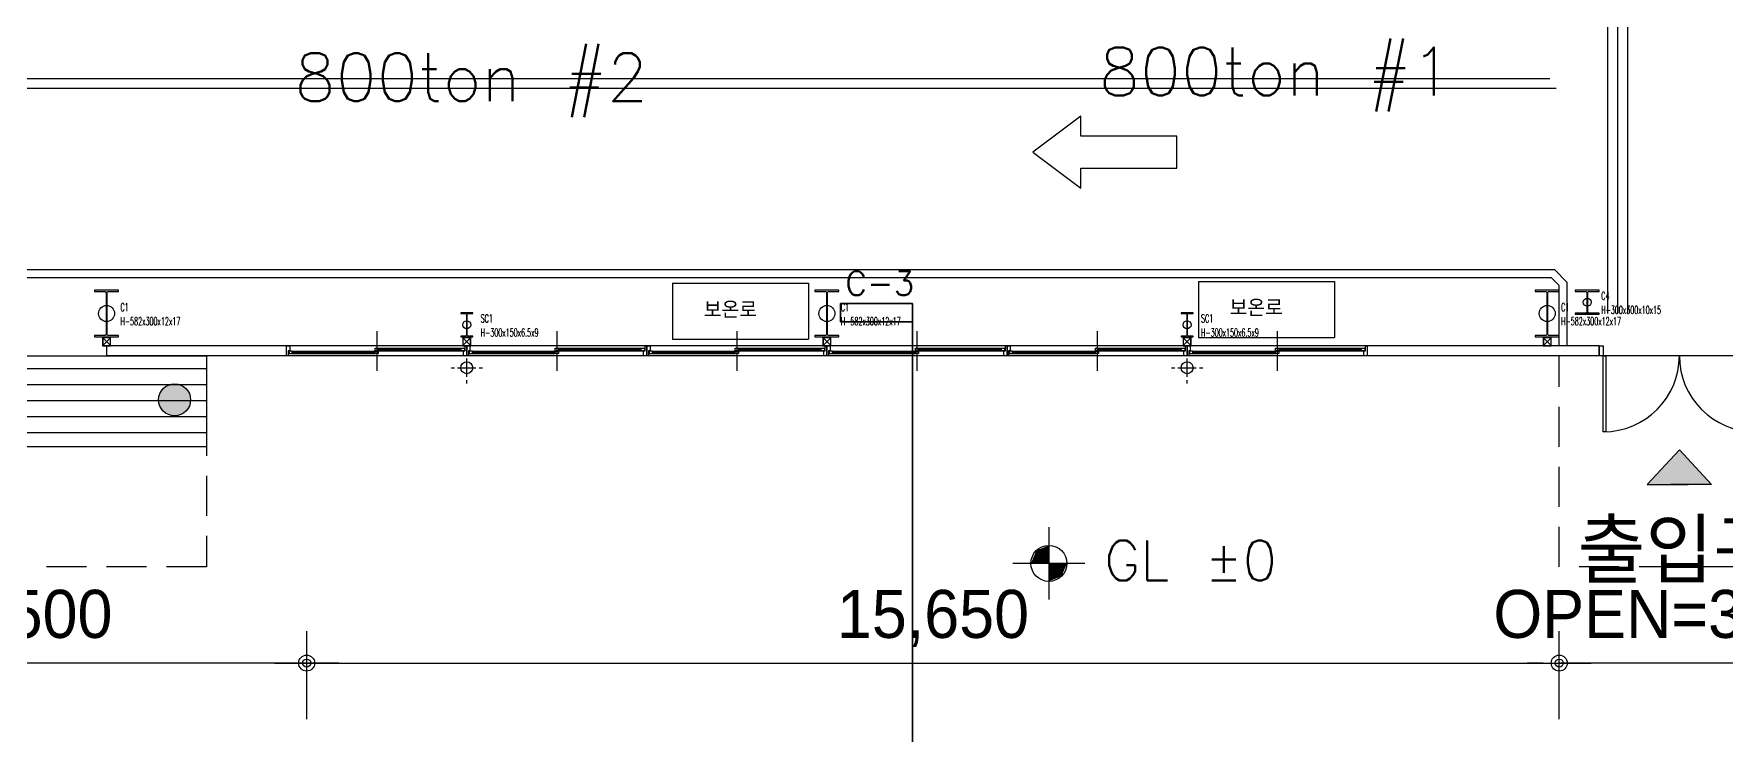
# Model space of a CAD drawing. Header units: millimetres. Extents: x 10462777 to 22643323, y 453826 to 1389191.
# Drawn here: x 11294223 to 11315366, y 567033 to 575790 of the extents above; entities that cross this region are included whole.
import ezdxf
from ezdxf.enums import TextEntityAlignment as Align

# ---------------------------------------------------------------- set-up
doc = ezdxf.new("R2010")
doc.units = ezdxf.units.MM
doc.header["$LTSCALE"] = 200
doc.header["$MEASUREMENT"] = 0
doc.linetypes.add('HIDDEN', pattern=[3.75, 2.5, -1.25])
doc.layers.get('0').update_dxf_attribs({"linetype": 'CONTINUOUS'})
for name, color, linetype in [('COL', 2, 'CONTINUOUS'), ('DIM', 4, 'CONTINUOUS'), ('door', 4, 'CONTINUOUS'), ('E1', 4, 'CONTINUOUS'), ('ELE6', 7, 'CONTINUOUS'), ('HAT', 5, 'CONTINUOUS'), ('HATCH', 8, 'CONTINUOUS'), ('panel', 4, 'CONTINUOUS'), ('PIPE', 4, 'CONTINUOUS'), ('RXSYMBOL', 7, 'CONTINUOUS'), ('SAD', 8, 'CONTINUOUS'), ('tab6', 5, 'HIDDEN'), ('TEXT', 7, 'CONTINUOUS'), ('up', 7, 'HIDDEN'), ('win', 6, 'CONTINUOUS')]:
    doc.layers.add(name, color=color, linetype=linetype)
doc.layers.add('No_Print', color=153, linetype='CONTINUOUS', plot=False)
doc.styles.add('a1', font='txt.shx ', dxfattribs={"height": 300, "bigfont": ' whgtxt.shx'})
doc.styles.add('HYwulM', font='txt.shx ', dxfattribs={"bigfont": ' whgtxt.shx'})
doc.styles.add('HY울릉도L', font='txt.shx ', dxfattribs={"bigfont": ' whgtxt.shx'})
doc.styles.add('HY울릉도M', font='')
doc.styles.get('HY울릉도M').set_extended_font_data('HY울릉도M')

# ---------------------------------------------------------------- blocks, each defined once
blk = doc.blocks.new('DIMDOT')
at = {"color": 4}
blk.add_line((-2, 0), (2, 0), dxfattribs=at)
at = {"color": 7}
for radius in [0.5, 0.25]:
    blk.add_circle((0, 0), radius, dxfattribs=at)

msp = doc.modelspace()

# ---------------------------------------------------------------- hatches: boundary and pattern name
at = {"layer": 'E1'}
for points in [[(11314781.32522, 570596.20761), (11314381.4096, 570164.14451), (11314893.30155, 570164.14451), (11315181.24085, 570164.14451)], [(11314781.32522, 570596.20761), (11315181.24085, 570164.14451), (11314669.3489, 570164.14451), (11314381.4096, 570164.14451)]]:
    msp.add_hatch(color=256, dxfattribs=at).paths.add_polyline_path(points)
at = {"layer": 'RXSYMBOL', "ltscale": 10}
h = msp.add_hatch(color=253, dxfattribs=at)
edge = h.paths.add_edge_path()
edge.add_arc((11295981.32522, 571220.88492), 200, 90, 450)

# ---------------------------------------------------------------- linework, layer by layer
at = {"ltscale": 10}
for p, q in [((11313886.32522, 572298.38492), (11313886.32522, 597798.38492)), ((11314011.32522, 572298.38492), (11314011.32522, 597798.38492)), ((11314136.32522, 572298.38492), (11314136.32522, 597798.38492)), ((11264267.12257, 575111.24466), (11313242.02583, 575113.66918)), ((11264350.85339, 575232.96922), (11313162.04598, 575232.93875)), ((11265887.01605, 572845.88492), (11313222.74658, 572845.88492)), ((11313222.74658, 572845.88492), (11313381.32522, 572687.30627)), ((11265928.43741, 572745.88492), (11313181.32522, 572745.88492)), ((11302201.5472, 572675.78922), (11302201.5472, 571975.78922)), ((11302201.5472, 572675.78922), (11303901.5472, 572675.78922)), ((11303901.5472, 572675.78922), (11303901.5472, 571975.78922)), ((11308771.78689, 572699.18803), (11308771.78689, 571999.18803)), ((11308771.78689, 572699.18803), (11310471.78689, 572699.18803)), ((11310471.78689, 572699.18803), (11310471.78689, 571999.18803)), ((11313181.32522, 572745.88492), (11313281.32522, 572645.88492)), ((11313281.32522, 571895.88492), (11313281.32522, 572645.88492)), ((11313381.32522, 571895.88492), (11313381.32522, 572687.30627)), ((11302201.5472, 571975.78922), (11303901.5472, 571975.78922)), ((11308771.78689, 571999.18803), (11310471.78689, 571999.18803))]:
    msp.add_line(p, q, dxfattribs=at)
at = {"color": 30, "lineweight": 35, "ltscale": 10}
for p, q in [((11304299.97595, 572424.45138), (11304299.97595, 572194.45138)), ((11304299.97595, 572424.45138), (11305199.97595, 572424.45138)), ((11305199.97595, 572424.45138), (11305199.97595, 572194.45138)), ((11304299.97595, 572194.45138), (11305199.97595, 572194.45138)), ((11305199.97595, 572208.61033), (11305199.97595, 556868.12328))]:
    msp.add_line(p, q, dxfattribs=at)
at = {"layer": 'COL'}
for points in [[(11295125.32522, 572040.38492, -0.4142135624), (11295109.32522, 572024.38492), (11294981.32522, 572024.38492), (11294981.32522, 572007.38492), (11295281.32522, 572007.38492), (11295281.32522, 572024.38492), (11295153.32522, 572024.38492, -0.4142135624), (11295137.32522, 572040.38492), (11295137.32522, 572556.38492, -0.4142135624), (11295153.32522, 572572.38492), (11295281.32522, 572572.38492), (11295281.32522, 572589.38492), (11294981.32522, 572589.38492), (11294981.32522, 572572.38492), (11295109.32522, 572572.38492, -0.4142135624), (11295125.32522, 572556.38492)], [(11304125.32522, 572040.38492, -0.4142135624), (11304109.32522, 572024.38492), (11303981.32522, 572024.38492), (11303981.32522, 572007.38492), (11304281.32522, 572007.38492), (11304281.32522, 572024.38492), (11304153.32522, 572024.38492, -0.4142135624), (11304137.32522, 572040.38492), (11304137.32522, 572556.38492, -0.4142135624), (11304153.32522, 572572.38492), (11304281.32522, 572572.38492), (11304281.32522, 572589.38492), (11303981.32522, 572589.38492), (11303981.32522, 572572.38492), (11304109.32522, 572572.38492, -0.4142135624), (11304125.32522, 572556.38492)], [(11313125.32522, 572040.38492, -0.4142135624), (11313109.32522, 572024.38492), (11312981.32522, 572024.38492), (11312981.32522, 572007.38492), (11313281.32522, 572007.38492), (11313281.32522, 572024.38492), (11313153.32522, 572024.38492, -0.4142135624), (11313137.32522, 572040.38492), (11313137.32522, 572556.38492, -0.4142135624), (11313153.32522, 572572.38492), (11313281.32522, 572572.38492), (11313281.32522, 572589.38492), (11312981.32522, 572589.38492), (11312981.32522, 572572.38492), (11313109.32522, 572572.38492, -0.4142135624), (11313125.32522, 572556.38492)], [(11313626.32522, 572320.38492, -0.4142135624), (11313610.32522, 572304.38492), (11313481.32522, 572304.38492), (11313481.32522, 572289.38492), (11313781.32522, 572289.38492), (11313781.32522, 572304.38492), (11313652.32522, 572304.38492, -0.4142135624), (11313636.32522, 572320.38492), (11313636.32522, 572558.38492, -0.4142135624), (11313652.32522, 572574.38492), (11313781.32522, 572574.38492), (11313781.32522, 572589.38492), (11313481.32522, 572589.38492), (11313481.32522, 572574.38492), (11313610.32522, 572574.38492, -0.4142135624), (11313626.32522, 572558.38492)], [(11299628.07522, 572032.38492, -0.4142135624), (11299612.07522, 572016.38492), (11299556.32522, 572016.38492), (11299556.32522, 572007.38492), (11299706.32522, 572007.38492), (11299706.32522, 572016.38492), (11299650.57522, 572016.38492, -0.4142135624), (11299634.57522, 572032.38492), (11299634.57522, 572282.38492, -0.4142135624), (11299650.57522, 572298.38492), (11299706.32522, 572298.38492), (11299706.32522, 572307.38492), (11299556.32522, 572307.38492), (11299556.32522, 572298.38492), (11299612.07522, 572298.38492, -0.4142135624), (11299628.07522, 572282.38492)], [(11308628.07522, 572032.38492, -0.4142135624), (11308612.07522, 572016.38492), (11308556.32522, 572016.38492), (11308556.32522, 572007.38492), (11308706.32522, 572007.38492), (11308706.32522, 572016.38492), (11308650.57522, 572016.38492, -0.4142135624), (11308634.57522, 572032.38492), (11308634.57522, 572282.38492, -0.4142135624), (11308650.57522, 572298.38492), (11308706.32522, 572298.38492), (11308706.32522, 572307.38492), (11308556.32522, 572307.38492), (11308556.32522, 572298.38492), (11308612.07522, 572298.38492, -0.4142135624), (11308628.07522, 572282.38492)]]:
    msp.add_lwpolyline(points, format="xyb", close=True, dxfattribs=at)
at = {"layer": 'DIM', "color": 7}
for p, q in [((11297631.32522, 567233.38492), (11297631.32522, 568333.38492)), ((11297631.32522, 567233.38492), (11297631.32522, 568333.38492)), ((11313281.32522, 567233.38492), (11313281.32522, 568333.38492)), ((11313281.32522, 567233.38492), (11313281.32522, 568333.38492)), ((11297431.32522, 567933.38492), (11288331.32522, 567933.38492)), ((11297831.32522, 567933.38492), (11313081.32522, 567933.38492)), ((11313081.32522, 567933.38492), (11312881.32522, 567933.38492)), ((11316281.32522, 567933.38492), (11313281.32522, 567933.38492))]:
    msp.add_line(p, q, dxfattribs=at)
at = {"layer": 'door', "linetype": 'Continuous'}
for p, q in [((11313781.32522, 571770.88492), (11313781.32522, 571895.88492)), ((11313781.32522, 571895.88492), (11313831.32522, 571895.88492)), ((11313831.32522, 571770.88492), (11313781.32522, 571770.88492)), ((11313831.32522, 571895.88492), (11313831.32522, 571770.88492))]:
    msp.add_line(p, q, dxfattribs=at)
at = {"layer": 'door'}
for p, q in [((11313831.32522, 570820.88492), (11313831.32522, 571770.88492)), ((11313831.32522, 571770.88492), (11313861.32522, 571770.88492)), ((11313861.32522, 571770.88492), (11313861.32522, 570820.88492)), ((11313861.32522, 570820.88492), (11313831.32522, 570820.88492))]:
    msp.add_line(p, q, dxfattribs=at)
for centre, start, end in [((11313831.32522, 571770.88492), 270, 0), ((11315731.32522, 571770.88492), 180, 270)]:
    msp.add_arc(centre, 950, start, end, dxfattribs=at)
at = {"layer": 'E1'}
for p, q in [((11314781.32522, 570596.20761), (11314381.4096, 570164.14451)), ((11314781.32522, 570596.20761), (11314381.4096, 570164.14451)), ((11314781.32522, 570596.20761), (11315181.24085, 570164.14451)), ((11314781.32522, 570596.20761), (11315181.24085, 570164.14451)), ((11314381.4096, 570164.14451), (11314893.30155, 570164.14451)), ((11314381.4096, 570164.14451), (11314893.30155, 570164.14451)), ((11315181.24085, 570164.14451), (11314669.3489, 570164.14451)), ((11315181.24085, 570164.14451), (11314669.3489, 570164.14451))]:
    msp.add_line(p, q, dxfattribs=at)
at = {"layer": 'ELE6'}
msp.add_line((11315731.32522, 571770.88492), (11313831.32522, 571770.88492), dxfattribs=at)
at = {"layer": 'HAT', "ltscale": 10}
for p, q in [((11307304.38554, 574762.33315), (11306704.38554, 574312.33315)), ((11307304.38554, 574512.33315), (11307304.38554, 574762.33315)), ((11308504.38554, 574512.33315), (11307304.38554, 574512.33315)), ((11308504.38554, 574112.33315), (11308504.38554, 574512.33315)), ((11306704.38554, 574312.33315), (11307304.38554, 573862.33315)), ((11307304.38554, 573862.33315), (11307304.38554, 574112.33315)), ((11307304.38554, 574112.33315), (11308504.38554, 574112.33315))]:
    msp.add_line(p, q, dxfattribs=at)
at = {"layer": 'HAT', "linetype": 'Continuous'}
for p, q in [((11296381.32522, 571609.16504), (11289381.32522, 571609.16504)), ((11296381.32522, 571409.16504), (11289381.32522, 571409.16504)), ((11296381.32522, 571209.16504), (11289381.32522, 571209.16504)), ((11296381.32522, 571009.16504), (11289381.32522, 571009.16504)), ((11296381.32522, 570809.16504), (11289381.32522, 570809.16504))]:
    msp.add_line(p, q, dxfattribs=at)
at = {"layer": 'HATCH'}
for p, q in [((11299631.32522, 571775.88492), (11299631.32522, 571815.88492)), ((11299631.32522, 571505.88492), (11299631.32522, 571735.88492)), ((11308631.32522, 571775.88492), (11308631.32522, 571815.88492)), ((11308631.32522, 571505.88492), (11308631.32522, 571735.88492)), ((11299436.32523, 571620.88492), (11299476.32523, 571620.88492)), ((11299516.32523, 571620.88492), (11299746.32522, 571620.88492)), ((11299786.32522, 571620.88492), (11299826.32522, 571620.88492)), ((11308436.32523, 571620.88492), (11308476.32523, 571620.88492)), ((11308516.32523, 571620.88492), (11308746.32522, 571620.88492)), ((11308786.32522, 571620.88492), (11308826.32522, 571620.88492)), ((11299631.32522, 571425.88492), (11299631.32522, 571465.88492)), ((11308631.32522, 571425.88492), (11308631.32522, 571465.88492))]:
    msp.add_line(p, q, dxfattribs=at)
for centre in [(11299631.32522, 571620.88492), (11308631.32522, 571620.88492)]:
    msp.add_ellipse(centre, major_axis=(53.03301, 53.03301), ratio=1, start_param=0.7853981634, end_param=7.0685834706, dxfattribs=at)
at = {"layer": 'No_Print'}
for centre, radius in [((11295131.32522, 572298.38492), 100), ((11304131.32522, 572298.38492), 100), ((11313131.32522, 572298.38492), 100), ((11313631.32522, 572439.38492), 50), ((11299631.32522, 572157.38492), 50), ((11308631.32522, 572157.38492), 50)]:
    msp.add_circle(centre, radius, dxfattribs=at)
at = {"layer": 'panel'}
for p, q in [((11313781.32522, 571895.88492), (11295131.32522, 571895.88492)), ((11295131.32522, 571895.88492), (11295131.32522, 571770.88492)), ((11313781.32522, 571770.88492), (11295131.32522, 571770.88492)), ((11313781.32522, 571895.88492), (11313781.32522, 571770.88492))]:
    msp.add_line(p, q, dxfattribs=at)
at = {"layer": 'PIPE'}
for p, q in [((11295083.62522, 571898.18492), (11295179.02522, 571993.58492)), ((11295179.02522, 571898.18492), (11295083.62522, 571993.58492)), ((11299583.62522, 571898.18492), (11299679.02522, 571993.58492)), ((11299679.02522, 571898.18492), (11299583.62522, 571993.58492)), ((11304083.62522, 571898.18492), (11304179.02522, 571993.58492)), ((11304179.02522, 571898.18492), (11304083.62522, 571993.58492)), ((11308583.62522, 571898.18492), (11308679.02522, 571993.58492)), ((11308679.02522, 571898.18492), (11308583.62522, 571993.58492)), ((11313083.62522, 571898.18492), (11313179.02522, 571993.58492)), ((11313179.02522, 571898.18492), (11313083.62522, 571993.58492))]:
    msp.add_line(p, q, dxfattribs=at)
for points in [[(11295181.32522, 571895.88492), (11295181.32522, 571995.88492), (11295081.32522, 571995.88492), (11295081.32522, 571895.88492)], [(11295179.02522, 571898.18492), (11295179.02522, 571993.58492), (11295083.62522, 571993.58492), (11295083.62522, 571898.18492)], [(11299681.32522, 571895.88492), (11299681.32522, 571995.88492), (11299581.32522, 571995.88492), (11299581.32522, 571895.88492)], [(11299679.02522, 571898.18492), (11299679.02522, 571993.58492), (11299583.62522, 571993.58492), (11299583.62522, 571898.18492)], [(11304181.32522, 571895.88492), (11304181.32522, 571995.88492), (11304081.32522, 571995.88492), (11304081.32522, 571895.88492)], [(11304179.02522, 571898.18492), (11304179.02522, 571993.58492), (11304083.62522, 571993.58492), (11304083.62522, 571898.18492)], [(11308681.32522, 571895.88492), (11308681.32522, 571995.88492), (11308581.32522, 571995.88492), (11308581.32522, 571895.88492)], [(11308679.02522, 571898.18492), (11308679.02522, 571993.58492), (11308583.62522, 571993.58492), (11308583.62522, 571898.18492)], [(11313181.32522, 571895.88492), (11313181.32522, 571995.88492), (11313081.32522, 571995.88492), (11313081.32522, 571895.88492)], [(11313179.02522, 571898.18492), (11313179.02522, 571993.58492), (11313083.62522, 571993.58492), (11313083.62522, 571898.18492)]]:
    msp.add_lwpolyline(points, close=True, dxfattribs=at)
at = {"layer": 'RXSYMBOL'}
for p, q in [((11306905.10184, 569628.2231), (11306905.10184, 568728.2231)), ((11307355.10184, 569178.2231), (11306455.10184, 569178.2231))]:
    msp.add_line(p, q, dxfattribs=at)
at = {"layer": 'RXSYMBOL', "ltscale": 10}
msp.add_circle((11295981.32522, 571220.88492), 200, dxfattribs=at)
at = {"layer": 'RXSYMBOL'}
msp.add_circle((11306905.10184, 569178.2231), 225, dxfattribs=at)
for points in [[(11306905.10184, 569178.2231), (11306905.10184, 569403.2231), (11306680.10184, 569178.2231), (11306746.00281, 569337.32213)], [(11306905.10184, 569178.2231), (11306905.10184, 568953.2231), (11307130.10184, 569178.2231), (11307064.20087, 569019.12408)]]:
    msp.add_solid(points, dxfattribs=at)
at = {"layer": 'SAD', "ltscale": 10}
for p, q in [((11289381.32522, 571770.88492), (11296381.32522, 571770.88492)), ((11296381.32522, 571770.88492), (11296381.32522, 570633.38492)), ((11296381.32522, 570633.38492), (11289381.32522, 570633.38492))]:
    msp.add_line(p, q, dxfattribs=at)
at = {"layer": 'tab6'}
msp.add_line((11313731.32522, 572298.38492), (11313531.32522, 572298.38492), dxfattribs=at)
at = {"layer": 'up'}
for p, q in [((11296381.32522, 571770.88492), (11296381.32522, 569133.38492)), ((11313281.32522, 569133.38492), (11313281.32522, 571770.88492)), ((11296381.32522, 569133.38492), (11289381.32522, 569133.38492)), ((11316281.32522, 569133.38492), (11313281.32522, 569133.38492))]:
    msp.add_line(p, q, dxfattribs=at)
at = {"layer": 'win'}
for p, q in [((11298506.32522, 572079.16158), (11298506.32522, 571582.21214)), ((11300756.32522, 572079.16158), (11300756.32522, 571582.21214)), ((11303006.32522, 572079.16158), (11303006.32522, 571582.21214)), ((11305256.32522, 572079.16158), (11305256.32522, 571582.21214)), ((11307506.32522, 572079.16158), (11307506.32522, 571582.21214)), ((11309756.32522, 572079.16158), (11309756.32522, 571582.21214)), ((11299631.32522, 571895.88492), (11297381.32522, 571895.88492)), ((11299631.32522, 571770.88492), (11297381.32522, 571770.88492)), ((11297451.32522, 571827.88492), (11298486.32522, 571827.88492)), ((11297451.32522, 571816.88492), (11298486.32522, 571816.88492)), ((11297451.32522, 571808.88492), (11298486.32522, 571808.88492)), ((11297451.32522, 571797.88492), (11298486.32522, 571797.88492)), ((11298526.32522, 571863.88492), (11299561.32522, 571863.88492)), ((11298526.32522, 571852.88492), (11299561.32522, 571852.88492)), ((11298526.32522, 571844.88492), (11299561.32522, 571844.88492)), ((11298526.32522, 571833.88492), (11299601.32522, 571833.88492)), ((11301881.32522, 571895.88492), (11299631.32522, 571895.88492)), ((11301881.32522, 571770.88492), (11299631.32522, 571770.88492)), ((11299701.32522, 571827.88492), (11300736.32522, 571827.88492)), ((11299701.32522, 571816.88492), (11300736.32522, 571816.88492)), ((11299701.32522, 571808.88492), (11300736.32522, 571808.88492)), ((11299701.32522, 571797.88492), (11300736.32522, 571797.88492)), ((11300776.32522, 571863.88492), (11301811.32522, 571863.88492)), ((11300776.32522, 571852.88492), (11301811.32522, 571852.88492)), ((11300776.32522, 571844.88492), (11301811.32522, 571844.88492)), ((11300776.32522, 571833.88492), (11301851.32522, 571833.88492)), ((11304131.32522, 571895.88492), (11301881.32522, 571895.88492)), ((11304131.32522, 571770.88492), (11301881.32522, 571770.88492)), ((11301951.32522, 571827.88492), (11302986.32522, 571827.88492)), ((11301951.32522, 571816.88492), (11302986.32522, 571816.88492)), ((11301951.32522, 571808.88492), (11302986.32522, 571808.88492)), ((11301951.32522, 571797.88492), (11302986.32522, 571797.88492)), ((11303026.32522, 571863.88492), (11304061.32522, 571863.88492)), ((11303026.32522, 571852.88492), (11304061.32522, 571852.88492)), ((11303026.32522, 571844.88492), (11304061.32522, 571844.88492)), ((11303026.32522, 571833.88492), (11304101.32522, 571833.88492)), ((11306381.32522, 571895.88492), (11304131.32522, 571895.88492)), ((11306381.32522, 571770.88492), (11304131.32522, 571770.88492)), ((11304201.32522, 571827.88492), (11305236.32522, 571827.88492)), ((11304201.32522, 571816.88492), (11305236.32522, 571816.88492)), ((11304201.32522, 571808.88492), (11305236.32522, 571808.88492)), ((11304201.32522, 571797.88492), (11305236.32522, 571797.88492)), ((11305276.32522, 571863.88492), (11306311.32522, 571863.88492)), ((11305276.32522, 571852.88492), (11306311.32522, 571852.88492)), ((11305276.32522, 571844.88492), (11306311.32522, 571844.88492)), ((11305276.32522, 571833.88492), (11306351.32522, 571833.88492)), ((11308631.32522, 571895.88492), (11306381.32522, 571895.88492)), ((11308631.32522, 571770.88492), (11306381.32522, 571770.88492)), ((11306451.32522, 571827.88492), (11307486.32522, 571827.88492)), ((11306451.32522, 571816.88492), (11307486.32522, 571816.88492)), ((11306451.32522, 571808.88492), (11307486.32522, 571808.88492)), ((11306451.32522, 571797.88492), (11307486.32522, 571797.88492)), ((11307526.32522, 571863.88492), (11308561.32522, 571863.88492)), ((11307526.32522, 571852.88492), (11308561.32522, 571852.88492)), ((11307526.32522, 571844.88492), (11308561.32522, 571844.88492)), ((11307526.32522, 571833.88492), (11308601.32522, 571833.88492)), ((11310881.32522, 571895.88492), (11308631.32522, 571895.88492)), ((11310881.32522, 571770.88492), (11308631.32522, 571770.88492)), ((11308701.32522, 571827.88492), (11309736.32522, 571827.88492)), ((11308701.32522, 571816.88492), (11309736.32522, 571816.88492)), ((11308701.32522, 571808.88492), (11309736.32522, 571808.88492)), ((11308701.32522, 571797.88492), (11309736.32522, 571797.88492)), ((11309776.32522, 571863.88492), (11310811.32522, 571863.88492)), ((11309776.32522, 571852.88492), (11310811.32522, 571852.88492)), ((11309776.32522, 571844.88492), (11310811.32522, 571844.88492)), ((11309776.32522, 571833.88492), (11310851.32522, 571833.88492))]:
    msp.add_line(p, q, dxfattribs=at)
for points in [[(11297381.32522, 571845.88492), (11297381.32522, 571895.88492), (11297421.32522, 571895.88492), (11297421.32522, 571830.88492), (11297401.32522, 571830.88492), (11297401.32522, 571770.88492), (11297381.32522, 571770.88492), (11297381.32522, 571845.88492)], [(11299631.32522, 571865.88492), (11299631.32522, 571770.88492), (11299591.32522, 571770.88492), (11299591.32522, 571830.88492), (11299611.32522, 571830.88492), (11299611.32522, 571895.88492), (11299631.32522, 571895.88492), (11299631.32522, 571865.88492)], [(11299631.32522, 571845.88492), (11299631.32522, 571895.88492), (11299671.32522, 571895.88492), (11299671.32522, 571830.88492), (11299651.32522, 571830.88492), (11299651.32522, 571770.88492), (11299631.32522, 571770.88492), (11299631.32522, 571845.88492)], [(11301881.32522, 571865.88492), (11301881.32522, 571770.88492), (11301841.32522, 571770.88492), (11301841.32522, 571830.88492), (11301861.32522, 571830.88492), (11301861.32522, 571895.88492), (11301881.32522, 571895.88492), (11301881.32522, 571865.88492)], [(11301881.32522, 571845.88492), (11301881.32522, 571895.88492), (11301921.32522, 571895.88492), (11301921.32522, 571830.88492), (11301901.32522, 571830.88492), (11301901.32522, 571770.88492), (11301881.32522, 571770.88492), (11301881.32522, 571845.88492)], [(11304131.32522, 571865.88492), (11304131.32522, 571770.88492), (11304091.32522, 571770.88492), (11304091.32522, 571830.88492), (11304111.32522, 571830.88492), (11304111.32522, 571895.88492), (11304131.32522, 571895.88492), (11304131.32522, 571865.88492)], [(11304131.32522, 571845.88492), (11304131.32522, 571895.88492), (11304171.32522, 571895.88492), (11304171.32522, 571830.88492), (11304151.32522, 571830.88492), (11304151.32522, 571770.88492), (11304131.32522, 571770.88492), (11304131.32522, 571845.88492)], [(11306381.32522, 571865.88492), (11306381.32522, 571770.88492), (11306341.32522, 571770.88492), (11306341.32522, 571830.88492), (11306361.32522, 571830.88492), (11306361.32522, 571895.88492), (11306381.32522, 571895.88492), (11306381.32522, 571865.88492)], [(11306381.32522, 571845.88492), (11306381.32522, 571895.88492), (11306421.32522, 571895.88492), (11306421.32522, 571830.88492), (11306401.32522, 571830.88492), (11306401.32522, 571770.88492), (11306381.32522, 571770.88492), (11306381.32522, 571845.88492)], [(11308631.32522, 571865.88492), (11308631.32522, 571770.88492), (11308591.32522, 571770.88492), (11308591.32522, 571830.88492), (11308611.32522, 571830.88492), (11308611.32522, 571895.88492), (11308631.32522, 571895.88492), (11308631.32522, 571865.88492)], [(11308631.32522, 571845.88492), (11308631.32522, 571895.88492), (11308671.32522, 571895.88492), (11308671.32522, 571830.88492), (11308651.32522, 571830.88492), (11308651.32522, 571770.88492), (11308631.32522, 571770.88492), (11308631.32522, 571845.88492)], [(11310881.32522, 571865.88492), (11310881.32522, 571770.88492), (11310841.32522, 571770.88492), (11310841.32522, 571830.88492), (11310861.32522, 571830.88492), (11310861.32522, 571895.88492), (11310881.32522, 571895.88492), (11310881.32522, 571865.88492)]]:
    msp.add_lwpolyline(points, dxfattribs=at)
for points in [[(11297411.32522, 571797.88492), (11297451.32522, 571797.88492), (11297451.32522, 571827.88492), (11297411.32522, 571827.88492)], [(11298486.32522, 571863.88492), (11298526.32522, 571863.88492), (11298526.32522, 571833.88492), (11298486.32522, 571833.88492)], [(11298486.32522, 571827.88492), (11298526.32522, 571827.88492), (11298526.32522, 571797.88492), (11298486.32522, 571797.88492)], [(11299561.32522, 571863.88492), (11299601.32522, 571863.88492), (11299601.32522, 571833.88492), (11299561.32522, 571833.88492)], [(11299661.32522, 571797.88492), (11299701.32522, 571797.88492), (11299701.32522, 571827.88492), (11299661.32522, 571827.88492)], [(11300736.32522, 571863.88492), (11300776.32522, 571863.88492), (11300776.32522, 571833.88492), (11300736.32522, 571833.88492)], [(11300736.32522, 571827.88492), (11300776.32522, 571827.88492), (11300776.32522, 571797.88492), (11300736.32522, 571797.88492)], [(11301811.32522, 571863.88492), (11301851.32522, 571863.88492), (11301851.32522, 571833.88492), (11301811.32522, 571833.88492)], [(11301911.32522, 571797.88492), (11301951.32522, 571797.88492), (11301951.32522, 571827.88492), (11301911.32522, 571827.88492)], [(11302986.32522, 571863.88492), (11303026.32522, 571863.88492), (11303026.32522, 571833.88492), (11302986.32522, 571833.88492)], [(11302986.32522, 571827.88492), (11303026.32522, 571827.88492), (11303026.32522, 571797.88492), (11302986.32522, 571797.88492)], [(11304061.32522, 571863.88492), (11304101.32522, 571863.88492), (11304101.32522, 571833.88492), (11304061.32522, 571833.88492)], [(11304161.32522, 571797.88492), (11304201.32522, 571797.88492), (11304201.32522, 571827.88492), (11304161.32522, 571827.88492)], [(11305236.32522, 571863.88492), (11305276.32522, 571863.88492), (11305276.32522, 571833.88492), (11305236.32522, 571833.88492)], [(11305236.32522, 571827.88492), (11305276.32522, 571827.88492), (11305276.32522, 571797.88492), (11305236.32522, 571797.88492)], [(11306311.32522, 571863.88492), (11306351.32522, 571863.88492), (11306351.32522, 571833.88492), (11306311.32522, 571833.88492)], [(11306411.32522, 571797.88492), (11306451.32522, 571797.88492), (11306451.32522, 571827.88492), (11306411.32522, 571827.88492)], [(11307486.32522, 571863.88492), (11307526.32522, 571863.88492), (11307526.32522, 571833.88492), (11307486.32522, 571833.88492)], [(11307486.32522, 571827.88492), (11307526.32522, 571827.88492), (11307526.32522, 571797.88492), (11307486.32522, 571797.88492)], [(11308561.32522, 571863.88492), (11308601.32522, 571863.88492), (11308601.32522, 571833.88492), (11308561.32522, 571833.88492)], [(11308661.32522, 571797.88492), (11308701.32522, 571797.88492), (11308701.32522, 571827.88492), (11308661.32522, 571827.88492)], [(11309736.32522, 571863.88492), (11309776.32522, 571863.88492), (11309776.32522, 571833.88492), (11309736.32522, 571833.88492)], [(11309736.32522, 571827.88492), (11309776.32522, 571827.88492), (11309776.32522, 571797.88492), (11309736.32522, 571797.88492)], [(11310811.32522, 571863.88492), (11310851.32522, 571863.88492), (11310851.32522, 571833.88492), (11310811.32522, 571833.88492)]]:
    msp.add_lwpolyline(points, close=True, dxfattribs=at)

# ---------------------------------------------------------------- block references
at = {"layer": 'DIM', "color": 7, "xscale": 200, "yscale": 200, "zscale": 200}
for p in [(11297631.32522, 567933.38492), (11313281.32522, 567933.38492), (11313281.32522, 567933.38492)]:
    msp.add_blockref('DIMDOT', p, dxfattribs=at)
at = {"layer": 'DIM', "color": 7, "xscale": 200, "yscale": 200, "zscale": 200, "rotation": 180}
msp.add_blockref('DIMDOT', (11297631.32522, 567933.38492), dxfattribs=at)

# ---------------------------------------------------------------- texts
at = {"layer": 'DIM', "color": 3, "char_height": 600, "attachment_point": 5, "style": 'HY울릉도M'}
for s, insert in [('\\A1;OPEN=9,500', (11292881.32522, 568491.70715)), ('\\A1;15,650', (11305456.32522, 568491.30769)), ('\\A1;OPEN=3,000', (11314781.32522, 568491.30769))]:
    msp.add_mtext(s, dxfattribs=dict(at, insert=insert))
at = {"layer": 'No_Print', "style": 'HYwulM', "width": 0.5}
for s, p in [('C1', (11295305.16001, 572377.49421)), ('C1', (11304305.16001, 572377.49421)), ('C1', (11313305.16001, 572377.49421)), ('C4', (11313805.16001, 572518.49421)), ('H-300x300x10x15', (11313805.16001, 572342.48409)), ('H-582x300x12x17', (11295305.16001, 572201.48409)), ('SC1', (11299805.16001, 572236.49421)), ('H-582x300x12x17', (11304305.16001, 572201.48409)), ('SC1', (11308805.16001, 572236.49421)), ('H-582x300x12x17', (11313305.16001, 572201.48409)), ('H-300x150x6.5x9', (11299805.16001, 572060.48409)), ('H-300x150x6.5x9', (11308805.16001, 572060.48409))]:
    msp.add_text(s, height=100, dxfattribs=at).set_placement(p, align=Align.MIDDLE_LEFT)
at = {"layer": 'TEXT'}
for s, height, style, p in [('800ton #2', 600, 'HY울릉도L', (11297478.20352, 574949.3014)), ('800ton #1', 600, 'HY울릉도L', (11307528.41777, 575019.8078)), ('보온로', 210, 'HY울릉도L', (11302592.3222, 572238.82759, 0)), ('보온로', 210, 'HY울릉도L', (11309162.56189, 572262.22639, 0)), ('GL %%P0', 499.782703, 'a1', (11307595.2894, 568963.88929))]:
    msp.add_text(s, height=height, dxfattribs=dict(at, style=style)).set_placement(p)
at = {"layer": 'TEXT', "color": 30, "lineweight": 35, "style": 'HY울릉도L'}
msp.add_text('C-3', height=300, dxfattribs=at).set_placement((11305222.53775, 572526.06229), align=Align.RIGHT)
at = {"layer": 'TEXT', "style": 'HY울릉도L'}
msp.add_text('출입구', height=800, dxfattribs=at).set_placement((11314781.32522, 569364.14451), align=Align.MIDDLE)

doc.saveas('drawing.dxf')
